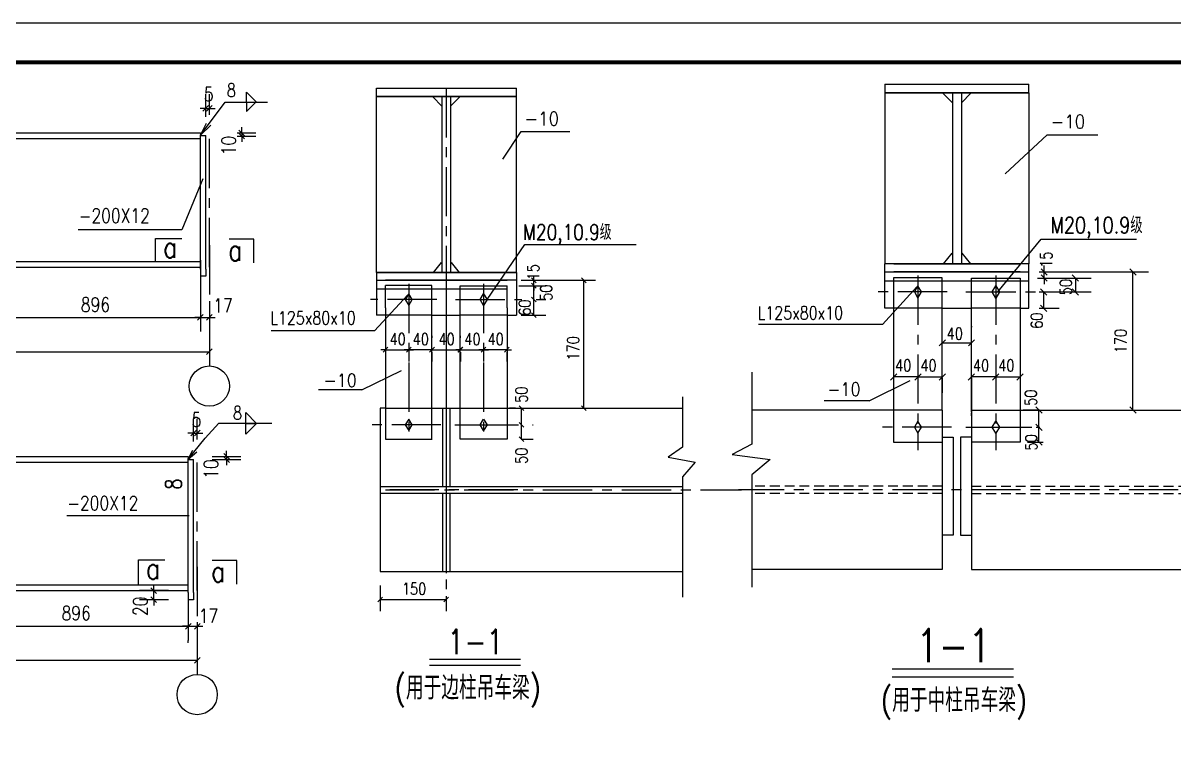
# Model space of a CAD drawing. Extents: x 40002367 to 40460080, y 192184 to 372766.
# Drawn here: x 40416155 to 40445339, y 308463 to 326572 of the extents above; entities that cross this region are included whole.
import ezdxf

# ---------------------------------------------------------------- set-up
doc = ezdxf.new("R2010")
doc.units = 0
doc.header["$LTSCALE"] = 1000
doc.header["$MEASUREMENT"] = 0
for name, pattern in [('CENTER', [2, 1.25, -0.25, 0.25, -0.25]), ('DASHED', [19.05, 12.7, -6.35]), ('DASHED2', [0.375, 0.25, -0.125])]:
    doc.linetypes.add(name, pattern=pattern)
doc.layers.get('0').update_dxf_attribs({"linetype": 'CONTINUOUS'})
doc.layers.get('DEFPOINTS').update_dxf_attribs({"linetype": 'CONTINUOUS'})
for name, color, linetype in [('AXIS', 3, 'CONTINUOUS'), ('C', 6, 'CENTER'), ('D', 4, 'CONTINUOUS'), ('DC', 2, 'CONTINUOUS'), ('G', 1, 'CONTINUOUS'), ('GJ', 1, 'CONTINUOUS'), ('J', 4, 'CONTINUOUS'), ('PUB_TITLE', 4, 'CONTINUOUS')]:
    doc.layers.add(name, color=color, linetype=linetype)
doc.styles.add('DIM_FONT', font='SIMPLEX.shx', dxfattribs={"width": 0.8})
doc.styles.add('HZJ', font='simplex.shx', dxfattribs={"width": 0.7, "bigfont": 'fjktxt.shx'})
doc.styles.add('ROMANS', font='simplex.shx', dxfattribs={"width": 0.5, "bigfont": 'fjktxt.shx'})

msp = doc.modelspace()

# ---------------------------------------------------------------- linework, layer by layer
for p, q in [((40425126, 324919.2), (40428674.7, 324919.2)), ((40425126, 324706.4), (40425126, 324919.2)), ((40428674.7, 324706.4), (40428674.7, 324919.2)), ((40438026, 325018.7), (40441683.5, 325018.7)), ((40438026, 325018.7), (40438026, 320464.4)), ((40441683.5, 324797.4), (40441683.5, 325018.7)), ((40425126, 324706.4), (40428674.7, 324706.4)), ((40428674.7, 324706.4), (40425126, 324706.4)), ((40425126, 320243.9), (40425126, 324706.4)), ((40426785.6, 324467), (40426551.7, 324700.9)), ((40426784.1, 324706.4), (40426784.1, 320243.9)), ((40426784.1, 324706.4), (40426784.1, 320243.9)), ((40427003.2, 324467), (40427237.1, 324700.9)), ((40427004.6, 324706.4), (40427004.6, 320243.9)), ((40427004.6, 324706.4), (40427004.6, 320243.9)), ((40428674.7, 320243.9), (40428674.7, 324706.4)), ((40438026, 324797.4), (40441683.5, 324797.4)), ((40441683.5, 324797.4), (40438026, 324797.4)), ((40439741.1, 324548.5), (40439497.9, 324791.7)), ((40439739.6, 324797.4), (40439739.6, 320464.4)), ((40439739.6, 324797.4), (40439739.6, 320464.4)), ((40439967.4, 324548.5), (40440210.6, 324791.7)), ((40439968.9, 324797.4), (40439968.9, 320464.4)), ((40439968.9, 324797.4), (40439968.9, 320464.4)), ((40441683.5, 324797.4), (40441683.6, 320464.4)), ((40393867.6, 323783.8), (40420657.3, 323783.8)), ((40420657.3, 323783.8), (40420657.3, 323731.1)), ((40420657.3, 320329.1), (40420657.3, 323731.1)), ((40420657.3, 323718.1), (40420793.3, 323718.1)), ((40420793.3, 320329.1), (40420793.3, 323718.1)), ((40393867.6, 323638.6), (40420657.3, 323638.6)), ((40439725.5, 320730.4), (40439509.8, 320462.4)), ((40439983.1, 320730.4), (40440198.7, 320462.4)), ((40393867.6, 320526.9), (40420657.3, 320526.9)), ((40426770.5, 320499.7), (40426563.2, 320242)), ((40427018.2, 320499.7), (40427225.6, 320242)), ((40441683.6, 320464.4), (40438025, 320464.4)), ((40438025, 319336.5), (40438025, 320464.4)), ((40438250, 320464.4), (40441459.5, 320464.4)), ((40441683.2, 319336.3), (40441683.6, 320464.4)), ((40392500, 320381.8), (40420657.3, 320381.8)), ((40420657.3, 320329.1), (40420657.3, 320147.6)), ((40420793.3, 320147.6), (40420658, 320147.6)), ((40420684.5, 320147.6), (40420684.5, 320147.6)), ((40420684.5, 320147.6), (40420684.5, 320147.6)), ((40420793.3, 320329.1), (40420793.3, 320147.6)), ((40425126, 320243.9), (40425126, 320045.4)), ((40425126, 320243.9), (40428674.7, 320243.9)), ((40428674.7, 320243.9), (40425126, 320243.9)), ((40428674.7, 320243.9), (40428674.7, 320045.4)), ((40438025, 320258), (40441683.5, 320258)), ((40441459.5, 320258), (40438250, 320258)), ((40425126, 320045.4), (40428437.9, 320045.4)), ((40426534, 319911.2), (40425350.9, 319911.2)), ((40425350.9, 319350.9), (40425350.9, 319911.2)), ((40428674.7, 320045.4), (40425351.8, 320045.4)), ((40426534, 316019.7), (40426534, 319911.2)), ((40427250.8, 316019.7), (40427250.8, 319909.8)), ((40427250.8, 319909.8), (40428437.9, 319909.8)), ((40428437.9, 319350.9), (40428437.9, 319909.8)), ((40438249, 320105.4), (40438249, 315943.8)), ((40439479.4, 320105.4), (40438249, 320105.4)), ((40438866.5, 319902.9), (40438774.8, 319750)), ((40438958.3, 319750), (40438866.5, 319902.9)), ((40439484.1, 316755.2), (40439484.1, 320105.4)), ((40440225, 316698.3), (40440225, 320104)), ((40440225, 320104), (40441459.5, 320104)), ((40440750.2, 319750), (40440842, 319902.9)), ((40440842, 319902.9), (40440933.7, 319750)), ((40441459.5, 320104), (40441459.5, 315943.8)), ((40425944.7, 319704), (40425856.5, 319557)), ((40426032.9, 319557), (40425944.7, 319704)), ((40427755.9, 319557), (40427844.1, 319704)), ((40427844.1, 319704), (40427932.3, 319557)), ((40438774.8, 319750), (40438866.5, 319597.2)), ((40438866.5, 319597.2), (40438958.3, 319750)), ((40440842, 319597.2), (40440750.2, 319750)), ((40440933.7, 319750), (40440842, 319597.2)), ((40425350.9, 319350.9), (40425350.9, 316019.7)), ((40425856.5, 319557), (40425944.7, 319410)), ((40425944.7, 319410), (40426032.9, 319557)), ((40427844.1, 319410), (40427755.9, 319557)), ((40427932.3, 319557), (40427844.1, 319410)), ((40428437.9, 319350.9), (40428437.9, 316019.7)), ((40438249, 319336.3), (40438025.3, 319336.3)), ((40439479.4, 319336.3), (40440211.1, 319336.3)), ((40441459.5, 319336.3), (40441683.2, 319336.3)), ((40426534, 319159.2), (40427237.5, 319159.2)), ((40440224.4, 317489.2), (40440224.4, 312707.6)), ((40425219.4, 316799.9), (40425219.4, 312662.9)), ((40425350.9, 316799.9), (40425219.4, 316799.9)), ((40427250.3, 316662.9), (40427250.3, 316727.9)), ((40428437.9, 316799.9), (40432894.7, 316799.9)), ((40438249, 316755.2), (40434653.9, 316755.2)), ((40439484.1, 316755.2), (40439484.1, 312707.6)), ((40440224.4, 316612.8), (40440224.4, 316680.4)), ((40441459.5, 316755.2), (40446094.6, 316755.2)), ((40425944.7, 316528.1), (40425856.5, 316381.1)), ((40425856.5, 316381.1), (40425944.7, 316234.1)), ((40426032.9, 316381.1), (40425944.7, 316528.1)), ((40425944.7, 316234.1), (40426032.9, 316381.1)), ((40427755.9, 316381.1), (40427844.1, 316528.1)), ((40427844.1, 316234.1), (40427755.9, 316381.1)), ((40427844.1, 316528.1), (40427932.3, 316381.1)), ((40427932.3, 316381.1), (40427844.1, 316234.1)), ((40438866.5, 316472.6), (40438774.8, 316319.7)), ((40438958.3, 316319.7), (40438866.5, 316472.6)), ((40440750.2, 316319.7), (40440842, 316472.6)), ((40440842, 316472.6), (40440933.7, 316319.7)), ((40438774.8, 316319.7), (40438866.5, 316166.8)), ((40438866.5, 316166.8), (40438958.3, 316319.7)), ((40439484.1, 316063.6), (40439759.3, 316063.6)), ((40439759.3, 316063.6), (40439759.3, 313581.2)), ((40439949.3, 316063.6), (40439949.3, 313581.2)), ((40440224.4, 316063.6), (40439949.3, 316063.6)), ((40440842, 316166.8), (40440750.2, 316319.7)), ((40440933.7, 316319.7), (40440842, 316166.8)), ((40425350.9, 316019.7), (40426538.4, 316019.7)), ((40428437.9, 316019.7), (40427250.3, 316019.7)), ((40428437.9, 316019.7), (40427328.1, 316019.7)), ((40438249, 315943.8), (40439484.1, 315943.8)), ((40441459.5, 315943.8), (40440224.4, 315943.8)), ((40441459.5, 315943.8), (40440305.3, 315943.8)), ((40393558.8, 315578.6), (40420348.4, 315578.6)), ((40420348.4, 315578.6), (40420348.4, 315526)), ((40420348.4, 312124), (40420348.4, 315526)), ((40420348.4, 315500.2), (40420484.5, 315500.2)), ((40420484.5, 312124), (40420484.5, 315500.2)), ((40393558.8, 315433.5), (40420348.4, 315433.5)), ((40439759.3, 313581.2), (40439484.1, 313581.2)), ((40439949.3, 313581.2), (40440224.4, 313581.2)), ((40425219.4, 312662.9), (40432894.7, 312662.9)), ((40439484.1, 312707.6), (40434653.9, 312707.6)), ((40440224.4, 312707.6), (40446094.6, 312707.6)), ((40393558.8, 312321.8), (40420348.4, 312321.8)), ((40393558.8, 312176.6), (40420348.4, 312176.6)), ((40420348.4, 312124), (40420348.4, 311942.5)), ((40420484.5, 312124), (40420484.5, 311942.5)), ((40420483.8, 311942.5), (40420348.4, 311942.5))]:
    msp.add_line(p, q)
at = {"color": 0, "linetype": 'ByBlock'}
for p, q in [((40420721.3, 324335.7), (40420865.3, 324479.7)), ((40420956.1, 324479.7), (40420812.1, 324335.7)), ((40421633.5, 323855.8), (40421777.5, 323711.8)), ((40421777.5, 323633.4), (40421633.5, 323777.4)), ((40441989.1, 320338), (40442149.1, 320178)), ((40442149.1, 320024), (40441989.1, 320184)), ((40442941.8, 320024), (40442781.8, 320184)), ((40444400.2, 320178), (40444240.2, 320338)), ((40429059.1, 320105.4), (40429179.1, 319985.4)), ((40429179.1, 319849.8), (40429059.1, 319969.8)), ((40429179.1, 319849.8), (40429059.1, 319969.8)), ((40430446.4, 319985.4), (40430326.4, 320105.4)), ((40429179.1, 319497), (40429059.1, 319617)), ((40429059.1, 319617), (40429179.1, 319497)), ((40442132.9, 319670), (40441972.9, 319830)), ((40442781.8, 319830), (40442941.8, 319670)), ((40441972.9, 319416.3), (40442132.9, 319256.3)), ((40420586, 319032.2), (40420730, 319176.2)), ((40420586, 319032.2), (40420730, 319176.2)), ((40420956.1, 319176.2), (40420812.1, 319032.2)), ((40429059.1, 319219.2), (40429179.1, 319099.2)), ((40439564.1, 318539.9), (40439404.1, 318379.9)), ((40440145, 318379.9), (40440305, 318539.9)), ((40420812.1, 318162.2), (40420956.1, 318306.2)), ((40425295.3, 318226.2), (40425415.3, 318346.2)), ((40425884.7, 318226.2), (40426004.7, 318346.2)), ((40426004.7, 318346.2), (40425884.7, 318226.2)), ((40426594, 318346.2), (40426474, 318226.2)), ((40426594, 318346.2), (40426474, 318226.2)), ((40427190.8, 318226.2), (40427310.8, 318346.2)), ((40427194.8, 318226.2), (40427314.8, 318346.2)), ((40427784.1, 318226.2), (40427904.1, 318346.2)), ((40427904.1, 318346.2), (40427784.1, 318226.2)), ((40428493.4, 318346.2), (40428373.4, 318226.2)), ((40438329, 317675.2), (40438169, 317515.2)), ((40438946.5, 317675.2), (40438786.5, 317515.2)), ((40438786.5, 317515.2), (40438946.5, 317675.2)), ((40439404.1, 317515.2), (40439564.1, 317675.2)), ((40440304.4, 317675.2), (40440144.4, 317515.2)), ((40440762, 317515.2), (40440922, 317675.2)), ((40440922, 317675.2), (40440762, 317515.2)), ((40441379.5, 317515.2), (40441539.5, 317675.2)), ((40428864.1, 316739.9), (40428744.1, 316859.9)), ((40430326.4, 316859.9), (40430446.4, 316739.9)), ((40442017.2, 316675.2), (40441857.2, 316835.2)), ((40444240.2, 316835.2), (40444400.2, 316675.2)), ((40428744.1, 316442.2), (40428864.1, 316322.2)), ((40428864.6, 316322.2), (40428744.6, 316442.2)), ((40441857.2, 316400.8), (40442017.2, 316240.8)), ((40442017.5, 316240.8), (40441857.5, 316400.8)), ((40420412.5, 316100.3), (40420556.5, 316244.3)), ((40420647.2, 316244.3), (40420503.2, 316100.3)), ((40428744.6, 316079.7), (40428864.6, 315959.7)), ((40441857.5, 316023.8), (40442017.5, 315863.8)), ((40421250.8, 315650.6), (40421394.8, 315506.6)), ((40421394.8, 315428.2), (40421250.8, 315572.2)), ((40419400.4, 312248.6), (40419544.4, 312104.6)), ((40419544.4, 311870.5), (40419400.4, 312014.5)), ((40425279.4, 312013.3), (40425159.4, 311893.3)), ((40426834.4, 311893.3), (40426954.4, 312013.3)), ((40420276.4, 311200.2), (40420420.4, 311344.2)), ((40420276.4, 311200.2), (40420420.4, 311344.2)), ((40420647.2, 311344.2), (40420503.2, 311200.2)), ((40420503.2, 310337.7), (40420647.2, 310481.7))]:
    msp.add_line(p, q, dxfattribs=at)
at = {"linetype": 'DASHED2'}
for p, q in [((40439484.1, 314823.1), (40434653.9, 314823.1)), ((40439484.1, 314639.7), (40434653.9, 314639.7)), ((40440224.4, 314823.1), (40446094.6, 314823.1)), ((40440224.4, 314639.7), (40446094.6, 314639.7))]:
    msp.add_line(p, q, dxfattribs=at)
for centre in [(40420884.1, 317363.9), (40420575.2, 309539.4)]:
    msp.add_circle(centre, 510.3)
at = {"layer": 'AXIS'}
for p, q in [((40421827.7, 324571.4), (40421827.7, 324816.4)), ((40422072.6, 324571.4), (40421827.7, 324816.4)), ((40420657.3, 323731.1), (40421287.8, 324566.7)), ((40420793.3, 324193.3), (40420793.3, 324767.7)), ((40420884.1, 324246), (40420884.1, 324767.7)), ((40421287.8, 324566.7), (40422361, 324566.7)), ((40421827.7, 324571.4), (40421827.7, 324326.5)), ((40422072.6, 324571.4), (40421827.7, 324326.5)), ((40420793.3, 324407.7), (40420649.3, 324407.7)), ((40420793.3, 324407.7), (40420884.1, 324407.7)), ((40420884.1, 324407.7), (40421028.1, 324407.7)), ((40420657.3, 323731.1), (40420810.7, 324034.4)), ((40420657.3, 323731.1), (40420924.3, 323980.9)), ((40421591.9, 323783.8), (40422065.5, 323783.8)), ((40421591.9, 323705.4), (40422065.5, 323705.4)), ((40421705.5, 323783.8), (40421705.5, 323927.8)), ((40421705.5, 323783.8), (40421705.5, 323705.4)), ((40421705.5, 323705.4), (40421705.5, 323561.4)), ((40420715.9, 322616.4), (40420189, 321329.3)), ((40420189, 321329.3), (40417554.5, 321329.3)), ((40429119.1, 320045.4), (40429119.1, 320165.4)), ((40441939.5, 320258), (40442469.1, 320258)), ((40441939.5, 320258), (40444720.2, 320258)), ((40442069.1, 320258), (40442069.1, 320418)), ((40442069.1, 320104), (40442069.1, 320258)), ((40444320.2, 316755.2), (40444320.2, 320258)), ((40428740.2, 319909.8), (40429419.1, 319909.8)), ((40428740.2, 319909.8), (40429419.1, 319909.8)), ((40428797.9, 320045.4), (40430686.4, 320045.4)), ((40428797.9, 320045.4), (40429419.1, 320045.4)), ((40429119.1, 319909.8), (40429119.1, 320045.4)), ((40429119.1, 319557), (40429119.1, 319909.8)), ((40429119.1, 319909.8), (40429119.1, 319789.8)), ((40430386.4, 316799.9), (40430386.4, 320045.4)), ((40441904, 320104), (40442469.1, 320104)), ((40442069.1, 320104), (40442069.1, 319944)), ((40442408.6, 320104), (40443261.8, 320104)), ((40442861.8, 320104), (40442861.8, 319750)), ((40441939.5, 319750), (40442452.9, 319750)), ((40442052.9, 319750), (40442052.9, 319336.3)), ((40442331.2, 319750), (40443261.8, 319750)), ((40442331.2, 319750), (40442452.9, 319750)), ((40420658, 319331.2), (40420658, 318744.2)), ((40420884.1, 319520.8), (40420884.1, 318744.2)), ((40420884.1, 319517.9), (40420884.1, 317874.2)), ((40429119.1, 319159.2), (40429119.1, 319557)), ((40429174.6, 319557), (40429419.1, 319557)), ((40429174.6, 319557), (40429419.1, 319557)), ((40441939.5, 319336.3), (40442452.9, 319336.3)), ((40415413.6, 319104.2), (40420658, 319104.2)), ((40420658, 319104.2), (40420514, 319104.2)), ((40420658, 319104.2), (40420884.1, 319104.2)), ((40420884.1, 319104.2), (40421028.1, 319104.2)), ((40428797.9, 319159.2), (40429419.1, 319159.2)), ((40420658, 318754.7), (40420658, 318744.2)), ((40439484.1, 318530.7), (40439484.1, 318859.9)), ((40440225, 318881.1), (40440225, 318859.9)), ((40426534, 318637.7), (40426534, 318586.2)), ((40427250.8, 318637.7), (40427250.8, 318586.2)), ((40439484.1, 318459.9), (40440225, 318459.9)), ((40393640.8, 318234.2), (40420884.1, 318234.2)), ((40425355.3, 318286.2), (40425235.3, 318286.2)), ((40425355.3, 318286.2), (40425944.7, 318286.2)), ((40425355.3, 318226.2), (40425355.3, 317986.2)), ((40425944.7, 318286.2), (40425824.7, 318286.2)), ((40426534, 318286.2), (40425944.7, 318286.2)), ((40425944.7, 318286.2), (40426064.7, 318286.2)), ((40425944.7, 318226.2), (40425944.7, 317986.2)), ((40425944.7, 318226.2), (40425944.7, 317986.2)), ((40426534, 318286.2), (40426654, 318286.2)), ((40426534, 318286.2), (40427250.8, 318286.2)), ((40426534, 318226.2), (40426534, 317986.2)), ((40427254.8, 318286.2), (40427134.8, 318286.2)), ((40427254.8, 318286.2), (40427844.1, 318286.2)), ((40427254.8, 318226.2), (40427254.8, 317986.2)), ((40427844.1, 318286.2), (40427724.1, 318286.2)), ((40428433.4, 318286.2), (40427844.1, 318286.2)), ((40427844.1, 318286.2), (40427964.1, 318286.2)), ((40427844.1, 318226.2), (40427844.1, 317986.2)), ((40427844.1, 318226.2), (40427844.1, 317986.2)), ((40428433.4, 318286.2), (40428553.4, 318286.2)), ((40428433.4, 318226.2), (40428433.4, 317986.2)), ((40438866.5, 317595.2), (40438249, 317595.2)), ((40438249, 317570.7), (40438249, 317195.2)), ((40438866.5, 317595.2), (40439484.1, 317595.2)), ((40438866.5, 317570.7), (40438866.5, 317195.2)), ((40438866.5, 317570.7), (40438866.5, 317195.2)), ((40439484.1, 317570.7), (40439484.1, 317195.2)), ((40440842, 317595.2), (40440224.4, 317595.2)), ((40440224.4, 317570.7), (40440224.4, 317195.2)), ((40440842, 317595.2), (40441459.5, 317595.2)), ((40440842, 317570.7), (40440842, 317195.2)), ((40440842, 317570.7), (40440842, 317195.2)), ((40441459.5, 317570.7), (40441459.5, 317195.2)), ((40421808.4, 316144.8), (40421808.4, 316689.2)), ((40422080.6, 316417), (40421808.4, 316689.2)), ((40428654.3, 316799.9), (40428504.1, 316799.9)), ((40428797.9, 316799.9), (40430686.4, 316799.9)), ((40428804.1, 316382.2), (40428804.1, 316799.9)), ((40441953.3, 316755.2), (40441537.2, 316755.2)), ((40441937.2, 316320.8), (40441937.2, 316755.2)), ((40443840.2, 316755.2), (40443920.2, 316755.2)), ((40420484.5, 315958), (40420484.5, 316532.3)), ((40420575.2, 316010.6), (40420575.2, 316532.3)), ((40420778.9, 316042.8), (40421127, 316422.4)), ((40421127, 316422.4), (40422472.5, 316422.4)), ((40422080.6, 316417), (40421808.4, 316144.8)), ((40421808.4, 316417), (40422080.6, 316417)), ((40422008.5, 316421.3), (40422194.6, 316421.3)), ((40428804.6, 316019.7), (40428804.6, 316382.2)), ((40429086.8, 316382.2), (40429104.6, 316382.2)), ((40429086.8, 316382.2), (40429104.1, 316382.2)), ((40420484.5, 316172.3), (40420340.5, 316172.3)), ((40420484.5, 316172.3), (40420575.2, 316172.3)), ((40420575.2, 316172.3), (40420719.2, 316172.3)), ((40441863.4, 316320.8), (40441960.6, 316320.8)), ((40441863.4, 316320.8), (40441960.9, 316320.8)), ((40441937.5, 315943.8), (40441937.5, 316320.8)), ((40420348.4, 315510.8), (40420778.9, 316042.8)), ((40428797.9, 316019.7), (40429104.6, 316019.7)), ((40441646.5, 315943.8), (40442044.6, 315943.8)), ((40420348.4, 315510.8), (40420465.6, 315741.9)), ((40420348.4, 315510.8), (40420564.4, 315698.5)), ((40420951.7, 315578.6), (40421682.8, 315578.6)), ((40420951.7, 315500.2), (40421682.8, 315500.2)), ((40421322.8, 315578.6), (40421322.8, 315722.6)), ((40421322.8, 315578.6), (40421322.8, 315500.2)), ((40421322.8, 315500.2), (40421322.8, 315356.2)), ((40420374.1, 314074.3), (40417263.9, 314074.3)), ((40419472.4, 312176.6), (40419472.4, 312320.6)), ((40425219.4, 312302.9), (40425219.4, 311653.3)), ((40419847.2, 312176.6), (40419112.4, 312176.6)), ((40419472.4, 311942.5), (40419472.4, 312176.6)), ((40426894.4, 312031.7), (40426894.4, 311653.3)), ((40419847.2, 311942.5), (40419112.4, 311942.5)), ((40419472.4, 311942.5), (40419472.4, 311798.5)), ((40425219.4, 311953.3), (40426894.4, 311953.3)), ((40420348.4, 311491.9), (40420348.4, 310912.2)), ((40415104.8, 311272.2), (40420348.4, 311272.2)), ((40420348.4, 311272.2), (40420204.4, 311272.2)), ((40420348.4, 311272.2), (40420575.2, 311272.2)), ((40420575.2, 311345.2), (40420575.2, 310049.7)), ((40420575.2, 311272.2), (40420719.2, 311272.2)), ((40420575.2, 311115), (40420575.2, 310912.2)), ((40420348.4, 310849.8), (40420348.4, 310912.2)), ((40393332, 310409.7), (40420575.2, 310409.7))]:
    msp.add_line(p, q, dxfattribs=at)
at = {"layer": 'C'}
for p, q in [((40426894.4, 324919.2), (40426894.4, 319958.3)), ((40420884.1, 320381.8), (40420884.1, 323783.8)), ((40420884.1, 320935.1), (40420884.1, 319186.7)), ((40426894.4, 320761), (40426894.4, 312617)), ((40420658, 320555.9), (40420658, 319186.7)), ((40438866.5, 320167.3), (40438866.5, 315742)), ((40440842, 320167.3), (40440842, 315742)), ((40425944.7, 319958.3), (40425944.7, 316019.7)), ((40426894.4, 319958.3), (40426894.4, 311814.2)), ((40426894.4, 319958.3), (40426894.4, 311814.2)), ((40427844.1, 319958.3), (40427844.1, 316019.7)), ((40439609, 319750), (40437857.3, 319750)), ((40440078.4, 319750), (40440897.4, 319750)), ((40440099.5, 319750), (40441851.2, 319750)), ((40426658.6, 319557), (40424974.2, 319557)), ((40427130.2, 319557), (40428814.6, 319557)), ((40420884.1, 319186.7), (40420884.1, 318212.6)), ((40426762.2, 316382.2), (40424974.2, 316382.2)), ((40427109.9, 316382.2), (40428208.6, 316382.2)), ((40427628.1, 316382.2), (40428726.8, 316382.2)), ((40439716.8, 316320.8), (40437857.3, 316320.8)), ((40440078.4, 316320.8), (40441221, 316320.8)), ((40440617.4, 316320.8), (40441760, 316320.8)), ((40420575.2, 312176.6), (40420575.2, 315578.6)), ((40425350.9, 314731.4), (40434385.4, 314731.4)), ((40428711.2, 314731.4), (40425350.9, 314731.4)), ((40447469.5, 314731.4), (40434315.2, 314731.4)), ((40420575.2, 312775.4), (40420575.2, 311373.8)), ((40420348.4, 311942.5), (40420348.4, 311373.8)), ((40420575.2, 311373.8), (40420575.2, 310651.4))]:
    msp.add_line(p, q, dxfattribs=at)
at = {"layer": 'D'}
for p, q in [((40428334.9, 323119.9), (40428795.2, 323819.1)), ((40428795.2, 323819.1), (40430029.9, 323819.1)), ((40441082.9, 322749.8), (40442143.2, 323737.7)), ((40442143.2, 323737.7), (40443427.3, 323737.7)), ((40440897.4, 319750), (40441989.3, 321089.7)), ((40441989.3, 321089.7), (40444408.5, 321089.7)), ((40427932.3, 319557), (40428887.2, 320951.8)), ((40428887.2, 320951.8), (40431711.4, 320951.8)), ((40438838.9, 319877.5), (40437964.6, 318924.6)), ((40425918.1, 319679.6), (40425077.4, 318763.3)), ((40425077.4, 318763.3), (40422451.4, 318763.3)), ((40437964.6, 318924.6), (40434815.6, 318924.6)), ((40424752.8, 317265.7), (40425757.3, 317757.4)), ((40434653.9, 317715), (40434653.9, 315890.6)), ((40424752.8, 317265.7), (40423656.4, 317265.7)), ((40437627, 316990.8), (40438671.7, 317502.2)), ((40432894.7, 317089.5), (40432894.7, 315811)), ((40437627, 316990.8), (40436486.8, 316990.8)), ((40432894.7, 315811), (40432523.2, 315559.8)), ((40434653.9, 315890.6), (40434147.7, 315629.4)), ((40432523.2, 315559.8), (40433208.6, 315436.2)), ((40434147.7, 315629.4), (40435115.9, 315500.8)), ((40435115.9, 315500.8), (40434653.9, 315111)), ((40433208.6, 315436.2), (40432894.7, 315061.3)), ((40432894.7, 315061.3), (40432894.7, 312005.7)), ((40434653.9, 315111), (40434653.9, 312264.6))]:
    msp.add_line(p, q, dxfattribs=at)
at = {"layer": 'D', "linetype": 'DASHED'}
for p, q in [((40439484.1, 316755.2), (40438249, 316755.2)), ((40440224.4, 316755.2), (40441459.5, 316755.2))]:
    msp.add_line(p, q, dxfattribs=at)
at = {"layer": 'D', "color": 7}
for p, q in [((40426466.5, 310287.8), (40428777.9, 310287.8)), ((40438210.3, 309989.1), (40441292.1, 309989.1))]:
    msp.add_line(p, q, dxfattribs=at)
at = {"layer": 'DC'}
msp.add_arc((40438025.3, 319336.5), 0.28, 180, 270, dxfattribs=at)
at = {"layer": 'DEFPOINTS'}
for p, q in [((40425126, 320045.4), (40425126, 319159.2)), ((40428674.7, 320045.4), (40428674.7, 319159.2)), ((40425350.9, 319159.2), (40425126, 319159.2)), ((40428437.9, 319159.2), (40428674.7, 319159.2))]:
    msp.add_line(p, q, dxfattribs=at)
at = {"layer": 'DEFPOINTS', "color": 0, "linetype": 'ByBlock'}
for p in [(40428437.9, 319909.8), (40441459.5, 320104), (40441851.2, 319750), (40441851.2, 319750), (40427648.5, 316799.9), (40428166.7, 316799.9), (40428166.7, 316799.9), (40428437.9, 316382.2), (40428437.9, 316382.2), (40441459.5, 316320.8), (40441459.5, 316320.8), (40428437.9, 316019.7), (40441459.5, 315943.8)]:
    msp.add_point(p, dxfattribs=at)
at = {"layer": 'G'}
for p, q in [((40419518, 320526.9), (40419518, 321106.3)), ((40419518, 321106.3), (40420185, 321106.3)), ((40422012.7, 321090.7), (40421388.2, 321090.7)), ((40422012.7, 320488.4), (40422012.7, 321090.7)), ((40419084.2, 312958.9), (40419751.2, 312958.9)), ((40419084.2, 312328.2), (40419084.2, 312958.9)), ((40421578.9, 312943.3), (40420954.4, 312943.3)), ((40421578.9, 312341), (40421578.9, 312943.3))]:
    msp.add_line(p, q, dxfattribs=at)
at = {"layer": 'GJ'}
for p, q in [((40426466.5, 310438.7), (40428777.9, 310438.7)), ((40438210.3, 310190.2), (40441292.1, 310190.2))]:
    msp.add_line(p, q, dxfattribs=at)
at = {"layer": 'J', "linetype": 'DASHED'}
for p, q in [((40438025, 320036.3), (40441683.4, 320036.3)), ((40425126, 319829.1), (40428437.9, 319829.1)), ((40439479.4, 319336.3), (40438249, 319336.3)), ((40441459.5, 319336.3), (40440211.1, 319336.3)), ((40426534, 319159.2), (40425350.9, 319159.2)), ((40428437.9, 319159.2), (40427237.5, 319159.2))]:
    msp.add_line(p, q, dxfattribs=at)
at = {"layer": 'J'}
for p, q in [((40425350.9, 316799.9), (40428437.9, 316799.9)), ((40426803, 316799.9), (40426803, 314819.6)), ((40426985.7, 316799.9), (40426985.7, 314819.6)), ((40425219.4, 314819.6), (40432894.7, 314819.6)), ((40425219.4, 314643.2), (40432894.7, 314643.2)), ((40426803, 314643.2), (40426803, 312662.9)), ((40426985.7, 314643.2), (40426985.7, 312662.9))]:
    msp.add_line(p, q, dxfattribs=at)
at = {"layer": 'PUB_TITLE'}
msp.add_lwpolyline([(40385779.9, 284571.8), (40460079.9, 284571.8), (40460079.9, 326571.8), (40385779.9, 326571.8)], close=True, dxfattribs=at)
at = {"layer": 'PUB_TITLE', "const_width": 100}
msp.add_lwpolyline([(40388279.9, 285571.8), (40459079.9, 285571.8), (40459079.9, 325571.8), (40388279.9, 325571.8)], close=True, dxfattribs=at)

# ---------------------------------------------------------------- texts
at = {"color": 7, "style": 'DIM_FONT', "width": 0.8}
for s, height, p in [('5', 360, (40420742.7, 324586)), ('896', 360, (40417622.9, 319248.2)), ('17', 360, (40420983.4, 319228.2)), ('40', 300, (40425455.7, 318406.2)), ('40', 300, (40426045, 318406.2)), ('40', 300, (40426698.1, 318406.2)), ('40', 300, (40427355.2, 318406.2)), ('40', 300, (40427944.5, 318406.2)), ('40', 300, (40439595.2, 318542.9)), ('40', 300, (40438286.5, 317738.4)), ('40', 300, (40438928.5, 317738.4)), ('40', 300, (40440261.9, 317738.4)), ('40', 300, (40440903.9, 317738.4)), ('5', 360, (40420433.8, 316330.7)), ('150', 300, (40425771.2, 312073.3)), ('896', 360, (40417134.6, 311422.3)), ('17', 360, (40420614, 311357.4))]:
    msp.add_text(s, height=height, dxfattribs=at).set_placement(p)
for s, height, style, width, p in [('-10', 343.98, 'ROMANS', 0.9, (40428882.7, 323976)), ('-10', 343.98, 'ROMANS', 0.9, (40442234.1, 323900.8)), ('-200X12', 360, 'ROMANS', 0.8, (40417570.4, 321504.8)), ('M20,10.9级', 409.5, 'HZJ', 0.8, (40442233.9, 321240.3)), ('M20,10.9级', 393.75, 'HZJ', 0.8, (40428848.2, 321070.9)), ('a', 544.3, 'ROMANS', 0.8, (40419709.8, 320613.8)), ('a', 544.3, 'ROMANS', 0.8, (40421361.5, 320540.1)), ('L125x80x10', 330.75, 'ROMANS', 0.8, (40434800.7, 319054.2)), ('L125x80x10', 330.75, 'ROMANS', 0.8, (40422431.6, 318927.8)), ('-10', 330.75, 'ROMANS', 0.9, (40423784.3, 317344.7)), ('-10', 330.75, 'ROMANS', 0.9, (40436567.5, 317119.2)), ('-200X12', 360, 'ROMANS', 0.8, (40417279.8, 314211.9)), ('a', 544.3, 'ROMANS', 0.8, (40419276, 312466.4)), ('a', 544.3, 'ROMANS', 0.8, (40420927.7, 312392.6)), ('1-1', 630, 'ROMANS', 0.8, (40426921.7, 310565.7)), ('1-1', 840, 'ROMANS', 0.8, (40438817.2, 310359.5)), ('(用于边柱吊车梁)', 590.62, 'HZJ', 0.8, (40425588.6, 309413.4)), ('(用于中柱吊车梁)', 590.62, 'HZJ', 0.8, (40437927.8, 309099.9))]:
    msp.add_text(s, height=height, dxfattribs=dict(style=style, width=width)).set_placement(p)
for s, height, p in [('10', 360, (40421553.3, 323216.5)), ('15', 300, (40442269.1, 320363.5)), ('15', 300, (40429254, 320045.4)), ('50', 300, (40429581.5, 319526.3)), ('50', 300, (40442767.6, 319668)), ('60', 300, (40429037.6, 319147)), ('60', 300, (40442029.4, 318817.3)), ('170', 300, (40444160.2, 318194.1)), ('170', 300, (40430266.4, 318013.2)), ('50', 300, (40428954.3, 316940.7)), ('50', 300, (40441879.1, 316861.6)), ('50', 300, (40441893.1, 315728.7)), ('50', 300, (40428954.3, 315389.9)), ('10', 360, (40421106.5, 315011.4)), ('20', 360, (40419313.4, 311530.4))]:
    msp.add_text(s, height=height, rotation=90, dxfattribs=at).set_placement(p)
at = {"style": 'ROMANS', "width": 0.8}
msp.add_text('8', height=408.2, rotation=90, dxfattribs=at).set_placement((40420180.2, 314739.1))
at = {"layer": 'AXIS', "style": 'ROMANS', "width": 0.8}
for p in [(40421326.9, 324699.1), (40421481.7, 316514.7)]:
    msp.add_text('8', height=340.2, dxfattribs=at).set_placement(p)

doc.saveas('drawing.dxf')
